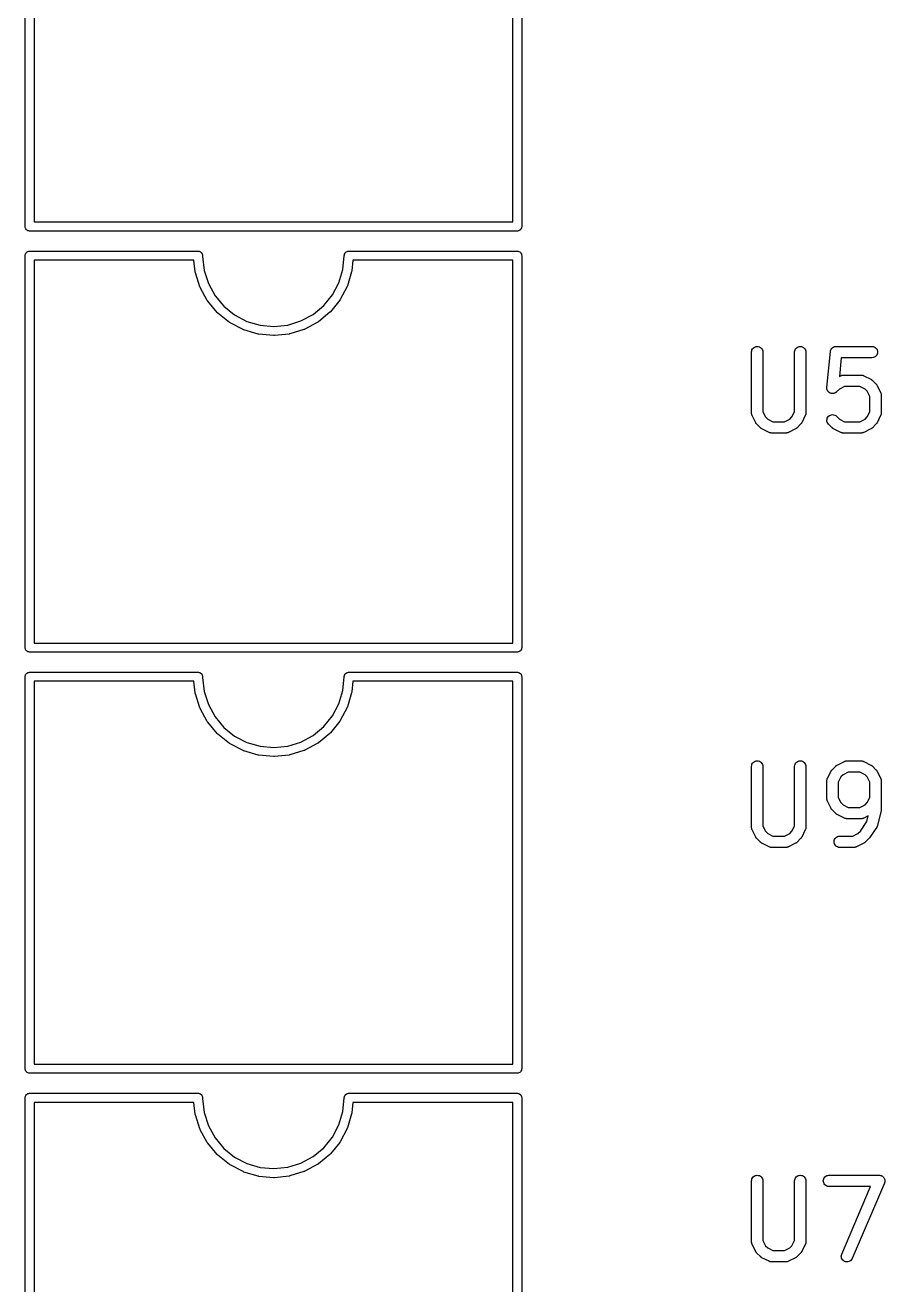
# Model space of a CAD drawing. Extents: x 48 to 140.1, y -130.7 to -65.9.
# Drawn here: x 105.43 to 116.84, y -115.59 to -98.87 of the extents above; entities that cross this region are included whole.
import ezdxf

# ---------------------------------------------------------------- set-up
doc = ezdxf.new("R2010")
doc.units = 0
doc.layers.add('BLACK', color=7, linetype='CONTINUOUS')

msp = doc.modelspace()

# ---------------------------------------------------------------- linework, layer by layer
at = {"layer": 'BLACK', "linetype": 'CONTINUOUS'}
for p, q in [((105.429, -101.539), (105.429, -96.3449)), ((105.549, -96.402), (105.549, -101.482)), ((111.899, -101.482), (111.899, -96.402)), ((112.019, -96.3449), (112.019, -101.539)), ((105.429, -101.542), (105.429, -101.539)), ((105.43, -101.554), (105.429, -101.542)), ((105.433, -101.565), (105.43, -101.554)), ((105.439, -101.575), (105.433, -101.565)), ((105.446, -101.585), (105.439, -101.575)), ((105.456, -101.592), (105.446, -101.585)), ((105.466, -101.598), (105.456, -101.592)), ((105.477, -101.601), (105.466, -101.598)), ((105.486, -101.602), (105.477, -101.601)), ((105.489, -101.602), (105.486, -101.602)), ((105.486, -101.602), (105.486, -101.602)), ((105.492, -101.602), (105.489, -101.602)), ((111.956, -101.602), (105.492, -101.602)), ((105.549, -101.482), (111.899, -101.482)), ((111.959, -101.602), (111.956, -101.602)), ((111.962, -101.602), (111.959, -101.602)), ((111.971, -101.601), (111.962, -101.602)), ((111.962, -101.602), (111.962, -101.602)), ((111.982, -101.598), (111.971, -101.601)), ((111.992, -101.592), (111.982, -101.598)), ((112.002, -101.585), (111.992, -101.592)), ((112.009, -101.575), (112.002, -101.585)), ((112.015, -101.565), (112.009, -101.575)), ((112.018, -101.554), (112.015, -101.565)), ((112.019, -101.545), (112.018, -101.553)), ((112.018, -101.553), (112.018, -101.554)), ((112.019, -101.539), (112.019, -101.542)), ((112.019, -101.542), (112.019, -101.545)), ((112.019, -101.545), (112.019, -101.545)), ((105.429, -101.93), (105.43, -101.918)), ((105.429, -101.933), (105.429, -101.93)), ((105.429, -107.127), (105.429, -101.933)), ((105.43, -101.918), (105.433, -101.907)), ((105.433, -101.907), (105.439, -101.897)), ((105.439, -101.897), (105.446, -101.887)), ((105.446, -101.887), (105.456, -101.88)), ((105.456, -101.88), (105.466, -101.874)), ((105.466, -101.874), (105.477, -101.871)), ((105.477, -101.871), (105.486, -101.87)), ((105.486, -101.87), (105.489, -101.87)), ((105.489, -101.87), (105.492, -101.87)), ((105.492, -101.87), (107.727, -101.87)), ((107.727, -101.87), (107.736, -101.871)), ((107.736, -101.871), (107.747, -101.874)), ((107.747, -101.874), (107.757, -101.88)), ((107.757, -101.88), (107.767, -101.887)), ((107.767, -101.887), (107.774, -101.897)), ((107.774, -101.897), (107.78, -101.907)), ((107.78, -101.907), (107.783, -101.918)), ((107.783, -101.918), (107.784, -101.93)), ((107.784, -101.93), (107.784, -101.933)), ((107.784, -101.933), (107.784, -101.94)), ((107.784, -101.94), (107.805, -102.125)), ((109.646, -102.113), (109.664, -101.93)), ((109.664, -101.93), (109.665, -101.918)), ((109.664, -101.93), (109.664, -101.93)), ((109.665, -101.918), (109.668, -101.907)), ((109.668, -101.907), (109.674, -101.897)), ((109.674, -101.897), (109.681, -101.887)), ((109.681, -101.887), (109.691, -101.88)), ((109.691, -101.88), (109.701, -101.874)), ((109.701, -101.874), (109.712, -101.871)), ((109.712, -101.871), (109.721, -101.87)), ((109.721, -101.87), (111.956, -101.87)), ((111.956, -101.87), (111.959, -101.87)), ((111.959, -101.87), (111.962, -101.87)), ((111.962, -101.87), (111.97, -101.871)), ((111.97, -101.871), (111.971, -101.871)), ((111.971, -101.871), (111.982, -101.874)), ((111.982, -101.874), (111.992, -101.88)), ((111.992, -101.88), (112.002, -101.887)), ((112.002, -101.887), (112.009, -101.897)), ((112.009, -101.897), (112.015, -101.907)), ((112.015, -101.907), (112.018, -101.918)), ((112.018, -101.918), (112.019, -101.926)), ((112.019, -101.926), (112.019, -101.93)), ((112.019, -101.93), (112.019, -101.933)), ((112.019, -101.933), (112.019, -107.127)), ((105.549, -101.99), (105.549, -107.07)), ((107.669, -101.99), (105.549, -101.99)), ((107.686, -102.145), (107.669, -101.99)), ((107.805, -102.125), (107.86, -102.3)), ((109.593, -102.288), (109.646, -102.113)), ((109.762, -102.142), (109.706, -102.328)), ((109.763, -102.136), (109.762, -102.142)), ((109.765, -102.131), (109.763, -102.136)), ((109.778, -101.99), (109.765, -102.13)), ((109.765, -102.13), (109.765, -102.131)), ((111.899, -101.99), (109.778, -101.99)), ((111.899, -107.07), (111.899, -101.99)), ((107.687, -102.15), (107.686, -102.145)), ((107.688, -102.155), (107.687, -102.15)), ((107.689, -102.156), (107.688, -102.155)), ((107.748, -102.342), (107.689, -102.156)), ((107.86, -102.3), (107.949, -102.461)), ((109.507, -102.45), (109.593, -102.288)), ((107.75, -102.347), (107.748, -102.342)), ((107.752, -102.352), (107.75, -102.347)), ((107.752, -102.353), (107.752, -102.352)), ((107.846, -102.524), (107.752, -102.353)), ((107.949, -102.461), (108.067, -102.601)), ((109.391, -102.592), (109.507, -102.45)), ((109.702, -102.339), (109.61, -102.512)), ((109.704, -102.334), (109.702, -102.339)), ((109.706, -102.329), (109.704, -102.334)), ((109.706, -102.328), (109.706, -102.329)), ((107.849, -102.528), (107.846, -102.524)), ((107.852, -102.533), (107.849, -102.528)), ((107.853, -102.534), (107.852, -102.533)), ((107.978, -102.683), (107.853, -102.534)), ((108.067, -102.601), (108.209, -102.716)), ((109.249, -102.709), (109.391, -102.592)), ((109.603, -102.521), (109.48, -102.673)), ((109.606, -102.517), (109.603, -102.521)), ((109.609, -102.512), (109.606, -102.517)), ((109.61, -102.512), (109.609, -102.512)), ((107.982, -102.687), (107.978, -102.683)), ((107.986, -102.691), (107.982, -102.687)), ((107.987, -102.691), (107.986, -102.691)), ((108.139, -102.814), (107.987, -102.691)), ((108.209, -102.716), (108.372, -102.801)), ((108.372, -102.801), (108.548, -102.853)), ((108.913, -102.851), (109.088, -102.796)), ((109.088, -102.796), (109.249, -102.709)), ((109.312, -102.812), (109.14, -102.905)), ((109.316, -102.809), (109.312, -102.812)), ((109.321, -102.806), (109.316, -102.809)), ((109.472, -102.681), (109.321, -102.805)), ((109.321, -102.805), (109.321, -102.806)), ((109.476, -102.677), (109.472, -102.681)), ((109.48, -102.673), (109.476, -102.677)), ((109.48, -102.673), (109.48, -102.673)), ((108.143, -102.816), (108.139, -102.814)), ((108.148, -102.82), (108.143, -102.816)), ((108.149, -102.82), (108.148, -102.82)), ((108.322, -102.91), (108.149, -102.82)), ((108.327, -102.912), (108.322, -102.91)), ((108.332, -102.915), (108.327, -102.912)), ((108.52, -102.97), (108.332, -102.915)), ((108.332, -102.915), (108.332, -102.915)), ((108.525, -102.971), (108.52, -102.97)), ((108.53, -102.972), (108.525, -102.971)), ((108.531, -102.972), (108.53, -102.972)), ((108.726, -102.99), (108.531, -102.972)), ((108.548, -102.853), (108.731, -102.87)), ((108.731, -102.87), (108.913, -102.851)), ((108.931, -102.969), (108.737, -102.99)), ((108.937, -102.968), (108.931, -102.969)), ((108.942, -102.967), (108.937, -102.968)), ((108.943, -102.967), (108.942, -102.967)), ((109.129, -102.909), (108.943, -102.967)), ((109.134, -102.907), (109.129, -102.909)), ((109.139, -102.905), (109.134, -102.907)), ((109.14, -102.905), (109.139, -102.905)), ((108.731, -102.99), (108.726, -102.99)), ((108.736, -102.99), (108.731, -102.99)), ((108.737, -102.99), (108.736, -102.99)), ((115.092, -103.155), (115.103, -103.146)), ((115.103, -103.146), (115.116, -103.139)), ((115.116, -103.139), (115.13, -103.135)), ((115.13, -103.135), (115.145, -103.133)), ((115.145, -103.133), (115.159, -103.135)), ((115.159, -103.135), (115.173, -103.139)), ((115.173, -103.139), (115.186, -103.146)), ((115.186, -103.146), (115.197, -103.156)), ((115.663, -103.155), (115.674, -103.146)), ((115.674, -103.146), (115.687, -103.139)), ((115.687, -103.139), (115.701, -103.135)), ((115.701, -103.135), (115.716, -103.133)), ((115.716, -103.133), (115.731, -103.135)), ((115.731, -103.135), (115.745, -103.139)), ((115.745, -103.139), (115.757, -103.146)), ((115.757, -103.146), (115.769, -103.156)), ((116.148, -103.148), (116.15, -103.146)), ((116.15, -103.146), (116.154, -103.144)), ((116.154, -103.144), (116.157, -103.142)), ((116.157, -103.142), (116.16, -103.141)), ((116.16, -103.141), (116.163, -103.139)), ((116.163, -103.139), (116.167, -103.138)), ((116.167, -103.138), (116.171, -103.136)), ((116.171, -103.136), (116.174, -103.136)), ((116.174, -103.136), (116.177, -103.135)), ((116.177, -103.135), (116.181, -103.134)), ((116.181, -103.134), (116.185, -103.134)), ((116.185, -103.134), (116.188, -103.134)), ((116.188, -103.134), (116.192, -103.133)), ((116.192, -103.133), (116.668, -103.133)), ((116.668, -103.133), (116.669, -103.133)), ((116.669, -103.133), (116.683, -103.135)), ((116.683, -103.135), (116.697, -103.139)), ((116.697, -103.139), (116.71, -103.146)), ((116.71, -103.146), (116.721, -103.156)), ((115.069, -103.207), (115.071, -103.193)), ((115.069, -103.208), (115.069, -103.207)), ((115.069, -104.018), (115.069, -103.208)), ((115.071, -103.193), (115.075, -103.179)), ((115.075, -103.179), (115.082, -103.166)), ((115.082, -103.166), (115.092, -103.155)), ((115.197, -103.156), (115.207, -103.167)), ((115.207, -103.167), (115.213, -103.18)), ((115.213, -103.18), (115.218, -103.194)), ((115.218, -103.194), (115.219, -103.208)), ((115.219, -103.208), (115.219, -104)), ((115.641, -103.207), (115.642, -103.193)), ((115.641, -103.208), (115.641, -103.207)), ((115.641, -104), (115.641, -103.208)), ((115.642, -103.193), (115.647, -103.179)), ((115.647, -103.179), (115.654, -103.166)), ((115.654, -103.166), (115.663, -103.155)), ((115.769, -103.156), (115.778, -103.167)), ((115.778, -103.167), (115.785, -103.18)), ((115.785, -103.18), (115.789, -103.194)), ((115.789, -103.194), (115.791, -103.208)), ((115.791, -103.208), (115.791, -104.018)), ((116.069, -103.677), (116.117, -103.201)), ((116.117, -103.2), (116.118, -103.197)), ((116.117, -103.201), (116.117, -103.2)), ((116.118, -103.193), (116.119, -103.189)), ((116.118, -103.197), (116.118, -103.193)), ((116.119, -103.189), (116.12, -103.186)), ((116.12, -103.186), (116.122, -103.183)), ((116.122, -103.183), (116.123, -103.179)), ((116.123, -103.179), (116.124, -103.176)), ((116.124, -103.176), (116.126, -103.172)), ((116.126, -103.172), (116.128, -103.169)), ((116.128, -103.169), (116.13, -103.166)), ((116.13, -103.166), (116.132, -103.163)), ((116.132, -103.163), (116.134, -103.16)), ((116.134, -103.16), (116.137, -103.158)), ((116.137, -103.158), (116.139, -103.155)), ((116.139, -103.155), (116.142, -103.153)), ((116.142, -103.153), (116.145, -103.15)), ((116.145, -103.15), (116.148, -103.148)), ((116.26, -103.283), (116.235, -103.532)), ((116.668, -103.283), (116.26, -103.283)), ((116.682, -103.282), (116.668, -103.283)), ((116.696, -103.278), (116.682, -103.282)), ((116.709, -103.271), (116.696, -103.278)), ((116.721, -103.262), (116.709, -103.271)), ((116.721, -103.156), (116.731, -103.167)), ((116.73, -103.25), (116.721, -103.262)), ((116.737, -103.237), (116.73, -103.25)), ((116.731, -103.167), (116.737, -103.18)), ((116.737, -103.18), (116.742, -103.194)), ((116.741, -103.223), (116.737, -103.237)), ((116.743, -103.209), (116.741, -103.223)), ((116.742, -103.194), (116.743, -103.209)), ((116.235, -103.532), (116.253, -103.522)), ((116.253, -103.522), (116.254, -103.522)), ((116.254, -103.522), (116.256, -103.521)), ((116.256, -103.521), (116.258, -103.52)), ((116.258, -103.52), (116.263, -103.519)), ((116.263, -103.519), (116.268, -103.517)), ((116.268, -103.517), (116.27, -103.516)), ((116.27, -103.516), (116.272, -103.516)), ((116.272, -103.516), (116.277, -103.515)), ((116.277, -103.515), (116.283, -103.514)), ((116.283, -103.514), (116.285, -103.515)), ((116.285, -103.515), (116.287, -103.514)), ((116.287, -103.514), (116.525, -103.514)), ((116.525, -103.514), (116.526, -103.514)), ((116.526, -103.514), (116.528, -103.515)), ((116.528, -103.515), (116.53, -103.515)), ((116.53, -103.515), (116.536, -103.515)), ((116.536, -103.515), (116.541, -103.516)), ((116.541, -103.516), (116.543, -103.517)), ((116.543, -103.517), (116.545, -103.517)), ((116.545, -103.517), (116.55, -103.519)), ((116.55, -103.519), (116.555, -103.52)), ((116.555, -103.52), (116.557, -103.521)), ((116.557, -103.521), (116.559, -103.522)), ((116.559, -103.522), (116.654, -103.57)), ((116.654, -103.57), (116.655, -103.57)), ((116.655, -103.57), (116.658, -103.573)), ((116.658, -103.573), (116.662, -103.575)), ((116.662, -103.575), (116.664, -103.577)), ((116.664, -103.577), (116.667, -103.578)), ((116.667, -103.578), (116.67, -103.581)), ((116.67, -103.581), (116.673, -103.584)), ((116.673, -103.584), (116.721, -103.632)), ((116.721, -103.632), (116.722, -103.632)), ((116.722, -103.632), (116.724, -103.636)), ((116.724, -103.636), (116.727, -103.639)), ((116.727, -103.639), (116.729, -103.641)), ((116.729, -103.641), (116.731, -103.644)), ((116.731, -103.644), (116.733, -103.647)), ((116.733, -103.647), (116.735, -103.651)), ((116.069, -103.681), (116.069, -103.677)), ((116.069, -103.684), (116.069, -103.681)), ((116.069, -103.688), (116.069, -103.684)), ((116.069, -103.692), (116.069, -103.688)), ((116.07, -103.695), (116.069, -103.692)), ((116.07, -103.699), (116.07, -103.695)), ((116.072, -103.702), (116.07, -103.699)), ((116.072, -103.706), (116.072, -103.702)), ((116.074, -103.709), (116.072, -103.706)), ((116.075, -103.713), (116.074, -103.709)), ((116.076, -103.716), (116.075, -103.713)), ((116.078, -103.72), (116.076, -103.716)), ((116.08, -103.723), (116.078, -103.72)), ((116.081, -103.726), (116.08, -103.723)), ((116.084, -103.729), (116.081, -103.726)), ((116.086, -103.732), (116.084, -103.729)), ((116.088, -103.734), (116.086, -103.732)), ((116.091, -103.737), (116.088, -103.734)), ((116.094, -103.74), (116.091, -103.737)), ((116.096, -103.742), (116.094, -103.74)), ((116.099, -103.744), (116.096, -103.742)), ((116.102, -103.747), (116.099, -103.744)), ((116.105, -103.748), (116.102, -103.747)), ((116.108, -103.75), (116.105, -103.748)), ((116.112, -103.752), (116.108, -103.75)), ((116.115, -103.754), (116.112, -103.752)), ((116.118, -103.755), (116.115, -103.754)), ((116.122, -103.756), (116.118, -103.755)), ((116.125, -103.757), (116.122, -103.756)), ((116.129, -103.758), (116.125, -103.757)), ((116.132, -103.758), (116.129, -103.758)), ((116.136, -103.759), (116.132, -103.758)), ((116.14, -103.759), (116.136, -103.759)), ((116.143, -103.76), (116.14, -103.759)), ((116.147, -103.759), (116.143, -103.76)), ((116.151, -103.759), (116.147, -103.759)), ((116.154, -103.759), (116.151, -103.759)), ((116.158, -103.758), (116.154, -103.759)), ((116.161, -103.757), (116.158, -103.758)), ((116.165, -103.757), (116.161, -103.757)), ((116.168, -103.755), (116.165, -103.757)), ((116.172, -103.754), (116.168, -103.755)), ((116.175, -103.752), (116.172, -103.754)), ((116.179, -103.751), (116.175, -103.752)), ((116.182, -103.749), (116.179, -103.751)), ((116.185, -103.747), (116.182, -103.749)), ((116.188, -103.745), (116.185, -103.747)), ((116.191, -103.743), (116.188, -103.745)), ((116.194, -103.741), (116.191, -103.743)), ((116.196, -103.738), (116.194, -103.741)), ((116.197, -103.738), (116.196, -103.738)), ((116.236, -103.699), (116.197, -103.738)), ((116.305, -103.664), (116.236, -103.699)), ((116.507, -103.664), (116.305, -103.664)), ((116.576, -103.699), (116.507, -103.664)), ((116.606, -103.729), (116.576, -103.699)), ((116.641, -103.798), (116.606, -103.729)), ((116.641, -104), (116.641, -103.798)), ((116.735, -103.651), (116.783, -103.746)), ((116.783, -103.746), (116.783, -103.747)), ((116.783, -103.747), (116.784, -103.749)), ((116.784, -103.749), (116.785, -103.751)), ((116.785, -103.751), (116.786, -103.756)), ((116.786, -103.756), (116.788, -103.761)), ((116.788, -103.761), (116.788, -103.763)), ((116.788, -103.763), (116.789, -103.765)), ((116.789, -103.765), (116.79, -103.77)), ((116.79, -103.77), (116.79, -103.775)), ((116.79, -103.775), (116.79, -103.778)), ((116.79, -103.778), (116.791, -103.78)), ((116.791, -103.78), (116.791, -104.018)), ((115.069, -104.02), (115.069, -104.018)), ((115.069, -104.022), (115.069, -104.02)), ((115.07, -104.027), (115.069, -104.022)), ((115.071, -104.032), (115.07, -104.027)), ((115.071, -104.035), (115.071, -104.032)), ((115.072, -104.037), (115.071, -104.035)), ((115.073, -104.042), (115.072, -104.037)), ((115.075, -104.046), (115.073, -104.042)), ((115.076, -104.048), (115.075, -104.046)), ((115.077, -104.051), (115.076, -104.048)), ((115.125, -104.147), (115.077, -104.051)), ((115.077, -104.051), (115.077, -104.051)), ((115.127, -104.15), (115.125, -104.147)), ((115.219, -104), (115.253, -104.069)), ((115.253, -104.069), (115.284, -104.099)), ((115.284, -104.099), (115.352, -104.133)), ((115.352, -104.133), (115.507, -104.133)), ((115.507, -104.133), (115.576, -104.099)), ((115.576, -104.099), (115.606, -104.069)), ((115.606, -104.069), (115.641, -104)), ((115.735, -104.148), (115.732, -104.151)), ((115.783, -104.051), (115.735, -104.147)), ((115.735, -104.147), (115.735, -104.148)), ((115.784, -104.047), (115.783, -104.049)), ((115.783, -104.049), (115.783, -104.051)), ((115.786, -104.043), (115.784, -104.047)), ((115.788, -104.038), (115.786, -104.043)), ((115.789, -104.033), (115.788, -104.036)), ((115.788, -104.036), (115.788, -104.038)), ((115.79, -104.023), (115.789, -104.028)), ((115.789, -104.028), (115.789, -104.033)), ((115.791, -104.019), (115.79, -104.021)), ((115.79, -104.021), (115.79, -104.023)), ((115.791, -104.018), (115.791, -104.019)), ((116.069, -104.112), (116.071, -104.098)), ((116.07, -104.127), (116.069, -104.112)), ((116.074, -104.141), (116.07, -104.127)), ((116.071, -104.098), (116.075, -104.084)), ((116.081, -104.154), (116.074, -104.141)), ((116.075, -104.084), (116.082, -104.071)), ((116.082, -104.071), (116.091, -104.06)), ((116.091, -104.06), (116.103, -104.051)), ((116.103, -104.051), (116.116, -104.044)), ((116.116, -104.044), (116.13, -104.04)), ((116.13, -104.04), (116.144, -104.038)), ((116.144, -104.038), (116.159, -104.04)), ((116.159, -104.04), (116.173, -104.044)), ((116.173, -104.044), (116.186, -104.051)), ((116.186, -104.051), (116.197, -104.06)), ((116.197, -104.06), (116.236, -104.099)), ((116.236, -104.099), (116.305, -104.133)), ((116.305, -104.133), (116.507, -104.133)), ((116.507, -104.133), (116.576, -104.099)), ((116.576, -104.099), (116.606, -104.069)), ((116.606, -104.069), (116.641, -104)), ((116.735, -104.148), (116.732, -104.151)), ((116.783, -104.051), (116.735, -104.147)), ((116.735, -104.147), (116.735, -104.148)), ((116.784, -104.047), (116.783, -104.049)), ((116.783, -104.049), (116.783, -104.051)), ((116.786, -104.043), (116.784, -104.047)), ((116.788, -104.038), (116.786, -104.043)), ((116.789, -104.033), (116.788, -104.036)), ((116.788, -104.036), (116.788, -104.038)), ((116.79, -104.023), (116.789, -104.028)), ((116.789, -104.028), (116.789, -104.033)), ((116.791, -104.019), (116.79, -104.021)), ((116.79, -104.021), (116.79, -104.023)), ((116.791, -104.018), (116.791, -104.019)), ((115.129, -104.154), (115.127, -104.15)), ((115.131, -104.156), (115.129, -104.154)), ((115.132, -104.159), (115.131, -104.156)), ((115.135, -104.162), (115.132, -104.159)), ((115.138, -104.165), (115.135, -104.162)), ((115.139, -104.166), (115.138, -104.165)), ((115.186, -104.214), (115.139, -104.166)), ((115.19, -104.216), (115.186, -104.214)), ((115.193, -104.219), (115.19, -104.216)), ((115.195, -104.221), (115.193, -104.219)), ((115.198, -104.223), (115.195, -104.221)), ((115.201, -104.225), (115.198, -104.223)), ((115.205, -104.227), (115.201, -104.225)), ((115.206, -104.228), (115.205, -104.227)), ((115.301, -104.275), (115.206, -104.228)), ((115.303, -104.276), (115.301, -104.275)), ((115.305, -104.277), (115.303, -104.276)), ((115.31, -104.279), (115.305, -104.277)), ((115.315, -104.281), (115.31, -104.279)), ((115.317, -104.281), (115.315, -104.281)), ((115.319, -104.282), (115.317, -104.281)), ((115.324, -104.282), (115.319, -104.282)), ((115.329, -104.283), (115.324, -104.282)), ((115.331, -104.283), (115.329, -104.283)), ((115.334, -104.283), (115.331, -104.283)), ((115.335, -104.283), (115.334, -104.283)), ((115.525, -104.283), (115.335, -104.283)), ((115.527, -104.283), (115.525, -104.283)), ((115.529, -104.283), (115.527, -104.283)), ((115.535, -104.282), (115.529, -104.283)), ((115.54, -104.282), (115.535, -104.282)), ((115.542, -104.281), (115.54, -104.282)), ((115.544, -104.281), (115.542, -104.281)), ((115.549, -104.279), (115.544, -104.281)), ((115.554, -104.278), (115.549, -104.279)), ((115.556, -104.277), (115.554, -104.278)), ((115.558, -104.276), (115.556, -104.277)), ((115.559, -104.275), (115.558, -104.276)), ((115.654, -104.228), (115.559, -104.275)), ((115.657, -104.226), (115.654, -104.228)), ((115.661, -104.224), (115.657, -104.226)), ((115.664, -104.222), (115.661, -104.224)), ((115.666, -104.22), (115.664, -104.222)), ((115.669, -104.217), (115.666, -104.22)), ((115.673, -104.215), (115.669, -104.217)), ((115.721, -104.166), (115.673, -104.214)), ((115.673, -104.214), (115.673, -104.215)), ((115.724, -104.163), (115.721, -104.166)), ((115.727, -104.16), (115.724, -104.163)), ((115.728, -104.157), (115.727, -104.16)), ((115.73, -104.155), (115.728, -104.157)), ((115.732, -104.151), (115.73, -104.155)), ((116.09, -104.165), (116.081, -104.154)), ((116.091, -104.166), (116.09, -104.165)), ((116.139, -104.214), (116.091, -104.166)), ((116.142, -104.216), (116.139, -104.214)), ((116.145, -104.219), (116.142, -104.216)), ((116.148, -104.221), (116.145, -104.219)), ((116.15, -104.223), (116.148, -104.221)), ((116.154, -104.225), (116.15, -104.223)), ((116.157, -104.227), (116.154, -104.225)), ((116.158, -104.228), (116.157, -104.227)), ((116.253, -104.275), (116.158, -104.228)), ((116.255, -104.276), (116.253, -104.275)), ((116.257, -104.277), (116.255, -104.276)), ((116.262, -104.279), (116.257, -104.277)), ((116.267, -104.281), (116.262, -104.279)), ((116.269, -104.281), (116.267, -104.281)), ((116.271, -104.282), (116.269, -104.281)), ((116.276, -104.282), (116.271, -104.282)), ((116.282, -104.283), (116.276, -104.282)), ((116.284, -104.283), (116.282, -104.283)), ((116.286, -104.283), (116.284, -104.283)), ((116.287, -104.283), (116.286, -104.283)), ((116.525, -104.283), (116.287, -104.283)), ((116.527, -104.283), (116.525, -104.283)), ((116.529, -104.283), (116.527, -104.283)), ((116.535, -104.282), (116.529, -104.283)), ((116.54, -104.282), (116.535, -104.282)), ((116.542, -104.281), (116.54, -104.282)), ((116.544, -104.281), (116.542, -104.281)), ((116.549, -104.279), (116.544, -104.281)), ((116.554, -104.278), (116.549, -104.279)), ((116.556, -104.277), (116.554, -104.278)), ((116.558, -104.276), (116.556, -104.277)), ((116.559, -104.275), (116.558, -104.276)), ((116.654, -104.228), (116.559, -104.275)), ((116.657, -104.226), (116.654, -104.228)), ((116.661, -104.224), (116.657, -104.226)), ((116.664, -104.222), (116.661, -104.224)), ((116.666, -104.22), (116.664, -104.222)), ((116.669, -104.217), (116.666, -104.22)), ((116.673, -104.215), (116.669, -104.217)), ((116.721, -104.166), (116.673, -104.214)), ((116.673, -104.214), (116.673, -104.215)), ((116.724, -104.163), (116.721, -104.166)), ((116.727, -104.16), (116.724, -104.163)), ((116.728, -104.157), (116.727, -104.16)), ((116.73, -104.155), (116.728, -104.157)), ((116.732, -104.151), (116.73, -104.155)), ((105.429, -107.13), (105.429, -107.127)), ((105.43, -107.142), (105.429, -107.13)), ((105.433, -107.153), (105.43, -107.142)), ((105.439, -107.163), (105.433, -107.153)), ((105.549, -107.07), (111.899, -107.07)), ((112.015, -107.153), (112.009, -107.163)), ((112.018, -107.142), (112.015, -107.153)), ((112.019, -107.13), (112.018, -107.142)), ((112.019, -107.127), (112.019, -107.13)), ((105.446, -107.173), (105.439, -107.163)), ((105.456, -107.18), (105.446, -107.173)), ((105.466, -107.186), (105.456, -107.18)), ((105.477, -107.189), (105.466, -107.186)), ((105.486, -107.19), (105.477, -107.189)), ((105.489, -107.19), (105.486, -107.19)), ((105.486, -107.19), (105.486, -107.19)), ((105.492, -107.19), (105.489, -107.19)), ((111.956, -107.19), (105.492, -107.19)), ((111.959, -107.19), (111.956, -107.19)), ((111.962, -107.19), (111.959, -107.19)), ((111.971, -107.189), (111.962, -107.19)), ((111.962, -107.19), (111.962, -107.19)), ((111.982, -107.186), (111.971, -107.189)), ((111.992, -107.18), (111.982, -107.186)), ((112.002, -107.173), (111.992, -107.18)), ((112.009, -107.163), (112.002, -107.173)), ((105.433, -107.495), (105.439, -107.485)), ((105.439, -107.485), (105.446, -107.475)), ((105.446, -107.475), (105.456, -107.468)), ((105.456, -107.468), (105.466, -107.462)), ((105.466, -107.462), (105.477, -107.459)), ((105.477, -107.459), (105.486, -107.458)), ((105.486, -107.458), (105.489, -107.458)), ((105.489, -107.458), (105.492, -107.458)), ((105.492, -107.458), (107.727, -107.458)), ((107.727, -107.458), (107.736, -107.459)), ((107.736, -107.459), (107.747, -107.462)), ((107.747, -107.462), (107.757, -107.468)), ((107.757, -107.468), (107.767, -107.475)), ((107.767, -107.475), (107.774, -107.485)), ((107.774, -107.485), (107.78, -107.495)), ((109.668, -107.495), (109.674, -107.485)), ((109.674, -107.485), (109.681, -107.475)), ((109.681, -107.475), (109.691, -107.468)), ((109.691, -107.468), (109.701, -107.462)), ((109.701, -107.462), (109.712, -107.459)), ((109.712, -107.459), (109.721, -107.458)), ((109.721, -107.458), (111.956, -107.458)), ((111.956, -107.458), (111.959, -107.458)), ((111.959, -107.458), (111.962, -107.458)), ((111.962, -107.458), (111.971, -107.459)), ((111.971, -107.459), (111.982, -107.462)), ((111.982, -107.462), (111.992, -107.468)), ((111.992, -107.468), (112.002, -107.475)), ((112.002, -107.475), (112.009, -107.485)), ((112.009, -107.485), (112.015, -107.495)), ((105.429, -107.518), (105.43, -107.506)), ((105.429, -107.521), (105.429, -107.518)), ((105.429, -112.715), (105.429, -107.521)), ((105.43, -107.506), (105.433, -107.495)), ((107.669, -107.578), (105.549, -107.578)), ((105.549, -107.578), (105.549, -112.658)), ((107.686, -107.733), (107.669, -107.578)), ((107.78, -107.495), (107.783, -107.506)), ((107.783, -107.506), (107.784, -107.518)), ((107.784, -107.518), (107.784, -107.521)), ((107.784, -107.521), (107.784, -107.528)), ((107.784, -107.528), (107.805, -107.713)), ((109.646, -107.701), (109.664, -107.518)), ((109.664, -107.512), (109.665, -107.506)), ((109.664, -107.518), (109.664, -107.512)), ((109.664, -107.512), (109.664, -107.512)), ((109.664, -107.512), (109.664, -107.512)), ((109.664, -107.518), (109.664, -107.518)), ((109.665, -107.506), (109.668, -107.495)), ((109.778, -107.578), (109.765, -107.718)), ((111.899, -107.578), (109.778, -107.578)), ((111.899, -112.658), (111.899, -107.578)), ((112.015, -107.495), (112.018, -107.506)), ((112.018, -107.506), (112.019, -107.514)), ((112.019, -107.514), (112.019, -107.518)), ((112.019, -107.518), (112.019, -107.521)), ((112.019, -107.521), (112.019, -112.715)), ((107.687, -107.738), (107.686, -107.733)), ((107.688, -107.743), (107.687, -107.738)), ((107.689, -107.744), (107.688, -107.743)), ((107.748, -107.93), (107.689, -107.744)), ((107.805, -107.713), (107.86, -107.888)), ((109.593, -107.876), (109.646, -107.701)), ((109.762, -107.73), (109.706, -107.916)), ((109.763, -107.724), (109.762, -107.73)), ((109.765, -107.719), (109.763, -107.724)), ((109.765, -107.718), (109.765, -107.719)), ((107.75, -107.935), (107.748, -107.93)), ((107.752, -107.94), (107.75, -107.935)), ((107.752, -107.941), (107.752, -107.94)), ((107.846, -108.112), (107.752, -107.941)), ((107.86, -107.888), (107.949, -108.049)), ((109.507, -108.038), (109.593, -107.876)), ((109.702, -107.927), (109.61, -108.1)), ((109.704, -107.922), (109.702, -107.927)), ((109.706, -107.917), (109.704, -107.922)), ((109.706, -107.916), (109.706, -107.917)), ((107.849, -108.116), (107.846, -108.112)), ((107.852, -108.121), (107.849, -108.116)), ((107.853, -108.122), (107.852, -108.121)), ((107.978, -108.271), (107.853, -108.122)), ((107.949, -108.049), (108.067, -108.189)), ((109.391, -108.18), (109.507, -108.038)), ((109.603, -108.109), (109.48, -108.261)), ((109.606, -108.105), (109.603, -108.109)), ((109.609, -108.1), (109.606, -108.105)), ((109.61, -108.1), (109.609, -108.1)), ((107.982, -108.275), (107.978, -108.271)), ((107.986, -108.279), (107.982, -108.275)), ((107.987, -108.279), (107.986, -108.279)), ((108.139, -108.402), (107.987, -108.279)), ((108.067, -108.189), (108.209, -108.304)), ((108.209, -108.304), (108.372, -108.389)), ((109.088, -108.384), (109.249, -108.297)), ((109.249, -108.297), (109.391, -108.18)), ((109.472, -108.269), (109.321, -108.393)), ((109.476, -108.265), (109.472, -108.269)), ((109.48, -108.261), (109.476, -108.265)), ((109.48, -108.261), (109.48, -108.261)), ((108.143, -108.404), (108.139, -108.402)), ((108.148, -108.408), (108.143, -108.404)), ((108.149, -108.408), (108.148, -108.408)), ((108.322, -108.498), (108.149, -108.408)), ((108.372, -108.389), (108.548, -108.441)), ((108.548, -108.441), (108.731, -108.458)), ((108.731, -108.458), (108.913, -108.439)), ((108.913, -108.439), (109.088, -108.384)), ((109.134, -108.495), (109.129, -108.497)), ((109.139, -108.493), (109.134, -108.495)), ((109.14, -108.493), (109.139, -108.493)), ((109.312, -108.4), (109.14, -108.493)), ((109.316, -108.397), (109.312, -108.4)), ((109.321, -108.394), (109.316, -108.397)), ((109.321, -108.393), (109.321, -108.394)), ((108.327, -108.5), (108.322, -108.498)), ((108.332, -108.503), (108.327, -108.5)), ((108.52, -108.558), (108.332, -108.503)), ((108.332, -108.503), (108.332, -108.503)), ((108.525, -108.559), (108.52, -108.558)), ((108.53, -108.56), (108.525, -108.559)), ((108.531, -108.56), (108.53, -108.56)), ((108.726, -108.578), (108.531, -108.56)), ((108.731, -108.578), (108.726, -108.578)), ((108.736, -108.578), (108.731, -108.578)), ((108.737, -108.578), (108.736, -108.578)), ((108.931, -108.557), (108.737, -108.578)), ((108.937, -108.556), (108.931, -108.557)), ((108.942, -108.555), (108.937, -108.556)), ((108.943, -108.555), (108.942, -108.555)), ((109.129, -108.497), (108.943, -108.555)), ((115.082, -108.666), (115.092, -108.655)), ((115.092, -108.655), (115.103, -108.646)), ((115.103, -108.646), (115.116, -108.639)), ((115.116, -108.639), (115.13, -108.635)), ((115.13, -108.635), (115.145, -108.633)), ((115.145, -108.633), (115.159, -108.635)), ((115.159, -108.635), (115.173, -108.639)), ((115.173, -108.639), (115.186, -108.646)), ((115.186, -108.646), (115.197, -108.656)), ((115.197, -108.656), (115.207, -108.667)), ((115.654, -108.666), (115.663, -108.655)), ((115.663, -108.655), (115.674, -108.646)), ((115.674, -108.646), (115.687, -108.639)), ((115.687, -108.639), (115.701, -108.635)), ((115.701, -108.635), (115.716, -108.633)), ((115.716, -108.633), (115.731, -108.635)), ((115.731, -108.635), (115.745, -108.639)), ((115.745, -108.639), (115.757, -108.646)), ((115.757, -108.646), (115.769, -108.656)), ((115.769, -108.656), (115.778, -108.667)), ((116.206, -108.689), (116.301, -108.641)), ((116.301, -108.641), (116.302, -108.641)), ((116.302, -108.641), (116.304, -108.64)), ((116.304, -108.64), (116.306, -108.639)), ((116.306, -108.639), (116.311, -108.638)), ((116.311, -108.638), (116.316, -108.636)), ((116.316, -108.636), (116.318, -108.635)), ((116.318, -108.635), (116.32, -108.635)), ((116.32, -108.635), (116.325, -108.634)), ((116.325, -108.634), (116.33, -108.634)), ((116.33, -108.634), (116.332, -108.634)), ((116.332, -108.634), (116.335, -108.633)), ((116.335, -108.633), (116.525, -108.633)), ((116.525, -108.633), (116.526, -108.633)), ((116.526, -108.633), (116.528, -108.634)), ((116.528, -108.634), (116.53, -108.634)), ((116.53, -108.634), (116.536, -108.634)), ((116.536, -108.634), (116.541, -108.635)), ((116.541, -108.635), (116.543, -108.636)), ((116.543, -108.636), (116.545, -108.636)), ((116.545, -108.636), (116.55, -108.638)), ((116.55, -108.638), (116.555, -108.639)), ((116.555, -108.639), (116.557, -108.641)), ((116.557, -108.641), (116.559, -108.641)), ((116.559, -108.641), (116.654, -108.689)), ((115.069, -108.707), (115.071, -108.693)), ((115.069, -108.708), (115.069, -108.707)), ((115.069, -109.518), (115.069, -108.708)), ((115.071, -108.693), (115.075, -108.679)), ((115.075, -108.679), (115.082, -108.666)), ((115.207, -108.667), (115.213, -108.68)), ((115.213, -108.68), (115.218, -108.694)), ((115.218, -108.694), (115.219, -108.708)), ((115.219, -108.708), (115.219, -109.5)), ((115.641, -108.707), (115.642, -108.693)), ((115.641, -108.708), (115.641, -108.707)), ((115.641, -109.5), (115.641, -108.708)), ((115.642, -108.693), (115.647, -108.679)), ((115.647, -108.679), (115.654, -108.666)), ((115.778, -108.667), (115.785, -108.68)), ((115.785, -108.68), (115.789, -108.694)), ((115.789, -108.694), (115.791, -108.708)), ((115.791, -108.708), (115.791, -109.518)), ((116.077, -108.865), (116.125, -108.77)), ((116.125, -108.769), (116.127, -108.766)), ((116.125, -108.77), (116.125, -108.769)), ((116.127, -108.766), (116.129, -108.762)), ((116.129, -108.762), (116.131, -108.759)), ((116.131, -108.759), (116.133, -108.757)), ((116.133, -108.757), (116.136, -108.754)), ((116.136, -108.754), (116.139, -108.751)), ((116.139, -108.751), (116.186, -108.703)), ((116.186, -108.703), (116.187, -108.702)), ((116.187, -108.702), (116.19, -108.7)), ((116.19, -108.7), (116.193, -108.697)), ((116.193, -108.697), (116.196, -108.695)), ((116.196, -108.695), (116.198, -108.693)), ((116.198, -108.693), (116.202, -108.691)), ((116.202, -108.691), (116.206, -108.689)), ((116.284, -108.818), (116.253, -108.848)), ((116.352, -108.783), (116.284, -108.818)), ((116.507, -108.783), (116.352, -108.783)), ((116.576, -108.818), (116.507, -108.783)), ((116.606, -108.848), (116.576, -108.818)), ((116.654, -108.689), (116.655, -108.689)), ((116.655, -108.689), (116.658, -108.692)), ((116.658, -108.692), (116.662, -108.694)), ((116.662, -108.694), (116.664, -108.696)), ((116.664, -108.696), (116.667, -108.697)), ((116.667, -108.697), (116.67, -108.7)), ((116.67, -108.7), (116.673, -108.703)), ((116.673, -108.703), (116.721, -108.751)), ((116.721, -108.751), (116.722, -108.751)), ((116.722, -108.751), (116.724, -108.755)), ((116.724, -108.755), (116.727, -108.758)), ((116.727, -108.758), (116.729, -108.76)), ((116.729, -108.76), (116.731, -108.763)), ((116.731, -108.763), (116.733, -108.767)), ((116.733, -108.767), (116.735, -108.77)), ((116.735, -108.77), (116.783, -108.865)), ((116.069, -108.893), (116.07, -108.888)), ((116.069, -108.896), (116.069, -108.893)), ((116.069, -108.898), (116.069, -108.896)), ((116.069, -108.899), (116.069, -108.898)), ((116.069, -109.137), (116.069, -108.899)), ((116.07, -108.888), (116.071, -108.883)), ((116.071, -108.881), (116.072, -108.879)), ((116.071, -108.883), (116.071, -108.881)), ((116.072, -108.879), (116.074, -108.874)), ((116.074, -108.874), (116.075, -108.869)), ((116.075, -108.869), (116.076, -108.867)), ((116.076, -108.867), (116.077, -108.865)), ((116.253, -108.848), (116.219, -108.917)), ((116.219, -108.917), (116.219, -109.119)), ((116.641, -108.917), (116.606, -108.848)), ((116.641, -109.119), (116.641, -108.917)), ((116.783, -108.865), (116.783, -108.866)), ((116.783, -108.866), (116.784, -108.868)), ((116.784, -108.868), (116.785, -108.87)), ((116.785, -108.87), (116.786, -108.875)), ((116.786, -108.875), (116.788, -108.88)), ((116.788, -108.88), (116.788, -108.882)), ((116.788, -108.882), (116.789, -108.884)), ((116.789, -108.884), (116.79, -108.889)), ((116.79, -108.889), (116.79, -108.894)), ((116.79, -108.894), (116.79, -108.897)), ((116.79, -108.897), (116.791, -108.899)), ((116.791, -108.899), (116.791, -109.28)), ((116.069, -109.139), (116.069, -109.137)), ((116.069, -109.141), (116.069, -109.139)), ((116.07, -109.146), (116.069, -109.141)), ((116.071, -109.152), (116.07, -109.146)), ((116.071, -109.154), (116.071, -109.152)), ((116.072, -109.156), (116.071, -109.154)), ((116.073, -109.161), (116.072, -109.156)), ((116.075, -109.166), (116.073, -109.161)), ((116.219, -109.119), (116.253, -109.188)), ((116.606, -109.188), (116.641, -109.119)), ((116.076, -109.167), (116.075, -109.166)), ((116.077, -109.17), (116.076, -109.167)), ((116.125, -109.266), (116.077, -109.17)), ((116.077, -109.17), (116.077, -109.17)), ((116.127, -109.269), (116.125, -109.266)), ((116.129, -109.273), (116.127, -109.269)), ((116.131, -109.275), (116.129, -109.273)), ((116.132, -109.278), (116.131, -109.275)), ((116.135, -109.281), (116.132, -109.278)), ((116.138, -109.284), (116.135, -109.281)), ((116.139, -109.285), (116.138, -109.284)), ((116.186, -109.333), (116.139, -109.285)), ((116.253, -109.188), (116.284, -109.218)), ((116.284, -109.218), (116.352, -109.252)), ((116.352, -109.252), (116.507, -109.252)), ((116.507, -109.252), (116.576, -109.218)), ((116.576, -109.218), (116.606, -109.188)), ((116.788, -109.298), (116.741, -109.488)), ((116.789, -109.295), (116.788, -109.297)), ((116.788, -109.297), (116.788, -109.298)), ((116.79, -109.289), (116.789, -109.295)), ((116.791, -109.281), (116.79, -109.282)), ((116.79, -109.282), (116.79, -109.284)), ((116.79, -109.284), (116.79, -109.289)), ((116.791, -109.28), (116.791, -109.281)), ((116.19, -109.336), (116.186, -109.333)), ((116.193, -109.338), (116.19, -109.336)), ((116.195, -109.34), (116.193, -109.338)), ((116.198, -109.342), (116.195, -109.34)), ((116.201, -109.344), (116.198, -109.342)), ((116.205, -109.346), (116.201, -109.344)), ((116.206, -109.347), (116.205, -109.346)), ((116.301, -109.395), (116.206, -109.347)), ((116.303, -109.395), (116.301, -109.395)), ((116.305, -109.396), (116.303, -109.395)), ((116.31, -109.398), (116.305, -109.396)), ((116.315, -109.4), (116.31, -109.398)), ((116.317, -109.4), (116.315, -109.4)), ((116.319, -109.401), (116.317, -109.4)), ((116.324, -109.401), (116.319, -109.401)), ((116.329, -109.402), (116.324, -109.401)), ((116.331, -109.402), (116.329, -109.402)), ((116.334, -109.402), (116.331, -109.402)), ((116.335, -109.402), (116.334, -109.402)), ((116.525, -109.402), (116.335, -109.402)), ((116.514, -109.565), (116.598, -109.439)), ((116.527, -109.402), (116.525, -109.402)), ((116.529, -109.402), (116.527, -109.402)), ((116.535, -109.402), (116.529, -109.402)), ((116.54, -109.401), (116.535, -109.402)), ((116.542, -109.4), (116.54, -109.401)), ((116.544, -109.4), (116.542, -109.4)), ((116.549, -109.398), (116.544, -109.4)), ((116.554, -109.397), (116.549, -109.398)), ((116.556, -109.396), (116.554, -109.397)), ((116.558, -109.395), (116.556, -109.396)), ((116.559, -109.395), (116.558, -109.395)), ((116.617, -109.365), (116.559, -109.395)), ((116.598, -109.439), (116.617, -109.365)), ((116.737, -109.499), (116.736, -109.501)), ((116.739, -109.494), (116.737, -109.499)), ((116.74, -109.489), (116.739, -109.494)), ((116.741, -109.488), (116.74, -109.489)), ((115.069, -109.52), (115.069, -109.518)), ((115.069, -109.522), (115.069, -109.52)), ((115.07, -109.527), (115.069, -109.522)), ((115.071, -109.532), (115.07, -109.527)), ((115.071, -109.535), (115.071, -109.532)), ((115.072, -109.537), (115.071, -109.535)), ((115.073, -109.542), (115.072, -109.537)), ((115.075, -109.546), (115.073, -109.542)), ((115.076, -109.548), (115.075, -109.546)), ((115.077, -109.551), (115.076, -109.548)), ((115.125, -109.647), (115.077, -109.551)), ((115.077, -109.551), (115.077, -109.551)), ((115.127, -109.65), (115.125, -109.647)), ((115.129, -109.654), (115.127, -109.65)), ((115.131, -109.656), (115.129, -109.654)), ((115.132, -109.659), (115.131, -109.656)), ((115.135, -109.662), (115.132, -109.659)), ((115.138, -109.665), (115.135, -109.662)), ((115.139, -109.666), (115.138, -109.665)), ((115.186, -109.714), (115.139, -109.666)), ((115.219, -109.5), (115.253, -109.569)), ((115.253, -109.569), (115.284, -109.599)), ((115.284, -109.599), (115.352, -109.633)), ((115.352, -109.633), (115.507, -109.633)), ((115.507, -109.633), (115.576, -109.599)), ((115.576, -109.599), (115.606, -109.569)), ((115.606, -109.569), (115.641, -109.5)), ((115.721, -109.666), (115.673, -109.714)), ((115.724, -109.663), (115.721, -109.666)), ((115.727, -109.66), (115.724, -109.663)), ((115.728, -109.657), (115.727, -109.66)), ((115.73, -109.655), (115.728, -109.657)), ((115.732, -109.651), (115.73, -109.655)), ((115.735, -109.648), (115.732, -109.651)), ((115.783, -109.551), (115.735, -109.647)), ((115.735, -109.647), (115.735, -109.648)), ((115.784, -109.547), (115.783, -109.549)), ((115.783, -109.549), (115.783, -109.551)), ((115.786, -109.543), (115.784, -109.547)), ((115.788, -109.538), (115.786, -109.543)), ((115.789, -109.533), (115.788, -109.536)), ((115.788, -109.536), (115.788, -109.538)), ((115.79, -109.523), (115.789, -109.528)), ((115.789, -109.528), (115.789, -109.533)), ((115.791, -109.519), (115.79, -109.521)), ((115.79, -109.521), (115.79, -109.523)), ((115.791, -109.518), (115.791, -109.519)), ((116.17, -109.679), (116.177, -109.666)), ((116.177, -109.666), (116.186, -109.655)), ((116.186, -109.655), (116.198, -109.646)), ((116.198, -109.646), (116.211, -109.639)), ((116.211, -109.639), (116.225, -109.635)), ((116.225, -109.635), (116.239, -109.633)), ((116.239, -109.633), (116.412, -109.633)), ((116.412, -109.633), (116.481, -109.599)), ((116.481, -109.599), (116.514, -109.565)), ((116.626, -109.666), (116.578, -109.714)), ((116.63, -109.661), (116.626, -109.666)), ((116.634, -109.656), (116.63, -109.661)), ((116.635, -109.655), (116.634, -109.656)), ((116.73, -109.512), (116.635, -109.655)), ((116.635, -109.655), (116.635, -109.655)), ((116.635, -109.655), (116.635, -109.655)), ((116.635, -109.655), (116.635, -109.655)), ((116.733, -109.507), (116.73, -109.512)), ((116.735, -109.503), (116.733, -109.507)), ((116.736, -109.501), (116.735, -109.503)), ((115.19, -109.716), (115.186, -109.714)), ((115.193, -109.719), (115.19, -109.716)), ((115.195, -109.721), (115.193, -109.719)), ((115.198, -109.723), (115.195, -109.721)), ((115.201, -109.725), (115.198, -109.723)), ((115.205, -109.727), (115.201, -109.725)), ((115.206, -109.728), (115.205, -109.727)), ((115.301, -109.775), (115.206, -109.728)), ((115.303, -109.776), (115.301, -109.775)), ((115.305, -109.777), (115.303, -109.776)), ((115.31, -109.779), (115.305, -109.777)), ((115.315, -109.781), (115.31, -109.779)), ((115.317, -109.781), (115.315, -109.781)), ((115.319, -109.782), (115.317, -109.781)), ((115.324, -109.782), (115.319, -109.782)), ((115.329, -109.783), (115.324, -109.782)), ((115.331, -109.783), (115.329, -109.783)), ((115.334, -109.783), (115.331, -109.783)), ((115.335, -109.783), (115.334, -109.783)), ((115.525, -109.783), (115.335, -109.783)), ((115.527, -109.783), (115.525, -109.783)), ((115.529, -109.783), (115.527, -109.783)), ((115.535, -109.782), (115.529, -109.783)), ((115.54, -109.782), (115.535, -109.782)), ((115.542, -109.781), (115.54, -109.782)), ((115.544, -109.781), (115.542, -109.781)), ((115.549, -109.779), (115.544, -109.781)), ((115.554, -109.778), (115.549, -109.779)), ((115.556, -109.777), (115.554, -109.778)), ((115.558, -109.776), (115.556, -109.777)), ((115.559, -109.775), (115.558, -109.776)), ((115.654, -109.728), (115.559, -109.775)), ((115.657, -109.726), (115.654, -109.728)), ((115.661, -109.724), (115.657, -109.726)), ((115.664, -109.722), (115.661, -109.724)), ((115.666, -109.72), (115.664, -109.722)), ((115.669, -109.717), (115.666, -109.72)), ((115.673, -109.715), (115.669, -109.717)), ((115.673, -109.714), (115.673, -109.715)), ((116.164, -109.708), (116.166, -109.693)), ((116.166, -109.722), (116.164, -109.708)), ((116.166, -109.693), (116.17, -109.679)), ((116.17, -109.736), (116.166, -109.722)), ((116.177, -109.749), (116.17, -109.736)), ((116.186, -109.761), (116.177, -109.749)), ((116.197, -109.77), (116.186, -109.761)), ((116.21, -109.777), (116.197, -109.77)), ((116.224, -109.782), (116.21, -109.777)), ((116.238, -109.783), (116.224, -109.782)), ((116.239, -109.783), (116.238, -109.783)), ((116.43, -109.783), (116.239, -109.783)), ((116.432, -109.783), (116.43, -109.783)), ((116.434, -109.783), (116.432, -109.783)), ((116.439, -109.782), (116.434, -109.783)), ((116.444, -109.782), (116.439, -109.782)), ((116.446, -109.781), (116.444, -109.782)), ((116.449, -109.781), (116.446, -109.781)), ((116.453, -109.779), (116.449, -109.781)), ((116.458, -109.778), (116.453, -109.779)), ((116.46, -109.777), (116.458, -109.778)), ((116.462, -109.776), (116.46, -109.777)), ((116.463, -109.775), (116.462, -109.776)), ((116.559, -109.728), (116.463, -109.775)), ((116.562, -109.726), (116.559, -109.728)), ((116.566, -109.724), (116.562, -109.726)), ((116.568, -109.722), (116.566, -109.724)), ((116.571, -109.72), (116.568, -109.722)), ((116.574, -109.717), (116.571, -109.72)), ((116.577, -109.715), (116.574, -109.717)), ((116.578, -109.714), (116.577, -109.715)), ((105.549, -112.658), (111.899, -112.658)), ((105.429, -112.718), (105.429, -112.715)), ((105.43, -112.73), (105.429, -112.718)), ((105.433, -112.741), (105.43, -112.73)), ((105.439, -112.751), (105.433, -112.741)), ((105.446, -112.761), (105.439, -112.751)), ((105.456, -112.768), (105.446, -112.761)), ((105.466, -112.774), (105.456, -112.768)), ((105.477, -112.777), (105.466, -112.774)), ((105.486, -112.778), (105.477, -112.777)), ((105.489, -112.778), (105.486, -112.778)), ((105.486, -112.778), (105.486, -112.778)), ((105.492, -112.778), (105.489, -112.778)), ((111.956, -112.778), (105.492, -112.778)), ((111.959, -112.778), (111.956, -112.778)), ((111.962, -112.778), (111.959, -112.778)), ((111.971, -112.777), (111.962, -112.778)), ((111.962, -112.778), (111.962, -112.778)), ((111.982, -112.774), (111.971, -112.777)), ((111.992, -112.768), (111.982, -112.774)), ((112.002, -112.761), (111.992, -112.768)), ((112.009, -112.751), (112.002, -112.761)), ((112.015, -112.741), (112.009, -112.751)), ((112.018, -112.73), (112.015, -112.741)), ((112.019, -112.718), (112.018, -112.73)), ((112.019, -112.715), (112.019, -112.718)), ((105.429, -113.106), (105.43, -113.094)), ((105.429, -113.109), (105.429, -113.106)), ((105.429, -118.303), (105.429, -113.109)), ((105.43, -113.094), (105.433, -113.083)), ((105.433, -113.083), (105.439, -113.073)), ((105.439, -113.073), (105.446, -113.063)), ((105.446, -113.063), (105.456, -113.056)), ((105.456, -113.056), (105.466, -113.05)), ((105.466, -113.05), (105.477, -113.047)), ((105.477, -113.047), (105.486, -113.046)), ((105.486, -113.046), (105.489, -113.046)), ((105.489, -113.046), (105.492, -113.046)), ((105.492, -113.046), (107.727, -113.046)), ((105.549, -113.166), (105.549, -118.246)), ((107.669, -113.166), (105.549, -113.166)), ((107.686, -113.321), (107.669, -113.166)), ((107.727, -113.046), (107.736, -113.047)), ((107.736, -113.047), (107.747, -113.05)), ((107.747, -113.05), (107.757, -113.056)), ((107.757, -113.056), (107.767, -113.063)), ((107.767, -113.063), (107.774, -113.073)), ((107.774, -113.073), (107.78, -113.083)), ((107.78, -113.083), (107.783, -113.094)), ((107.783, -113.094), (107.784, -113.106)), ((107.784, -113.106), (107.784, -113.109)), ((107.784, -113.109), (107.784, -113.116)), ((107.784, -113.116), (107.805, -113.301)), ((109.646, -113.289), (109.664, -113.106)), ((109.664, -113.106), (109.665, -113.094)), ((109.664, -113.106), (109.664, -113.106)), ((109.665, -113.094), (109.668, -113.083)), ((109.668, -113.083), (109.674, -113.073)), ((109.674, -113.073), (109.681, -113.063)), ((109.681, -113.063), (109.691, -113.056)), ((109.691, -113.056), (109.701, -113.05)), ((109.701, -113.05), (109.712, -113.047)), ((109.712, -113.047), (109.721, -113.046)), ((109.721, -113.046), (111.956, -113.046)), ((109.778, -113.166), (109.765, -113.306)), ((111.899, -113.166), (109.778, -113.166)), ((111.899, -118.246), (111.899, -113.166)), ((111.956, -113.046), (111.959, -113.046)), ((111.959, -113.046), (111.962, -113.046)), ((111.962, -113.046), (111.971, -113.047)), ((111.971, -113.047), (111.982, -113.05)), ((111.982, -113.05), (111.992, -113.056)), ((111.992, -113.056), (112.002, -113.063)), ((112.002, -113.063), (112.009, -113.073)), ((112.009, -113.073), (112.015, -113.083)), ((112.015, -113.083), (112.018, -113.094)), ((112.018, -113.094), (112.019, -113.102)), ((112.019, -113.102), (112.019, -113.106)), ((112.019, -113.106), (112.019, -113.109)), ((112.019, -113.109), (112.019, -118.303)), ((107.687, -113.326), (107.686, -113.321)), ((107.688, -113.331), (107.687, -113.326)), ((107.689, -113.332), (107.688, -113.331)), ((107.748, -113.518), (107.689, -113.332)), ((107.805, -113.301), (107.86, -113.476)), ((109.593, -113.464), (109.646, -113.289)), ((109.762, -113.318), (109.706, -113.504)), ((109.763, -113.312), (109.762, -113.318)), ((109.765, -113.307), (109.763, -113.312)), ((109.765, -113.306), (109.765, -113.307)), ((107.86, -113.476), (107.949, -113.637)), ((109.507, -113.626), (109.593, -113.464)), ((109.704, -113.51), (109.702, -113.515)), ((109.706, -113.505), (109.704, -113.51)), ((109.706, -113.504), (109.706, -113.505)), ((107.75, -113.523), (107.748, -113.518)), ((107.752, -113.528), (107.75, -113.523)), ((107.752, -113.529), (107.752, -113.528)), ((107.846, -113.7), (107.752, -113.529)), ((107.949, -113.637), (108.067, -113.777)), ((109.391, -113.768), (109.507, -113.626)), ((109.702, -113.515), (109.61, -113.688)), ((107.849, -113.704), (107.846, -113.7)), ((107.852, -113.709), (107.849, -113.704)), ((107.853, -113.71), (107.852, -113.709)), ((107.978, -113.859), (107.853, -113.71)), ((108.067, -113.777), (108.209, -113.892)), ((109.249, -113.885), (109.391, -113.768)), ((109.603, -113.697), (109.48, -113.849)), ((109.606, -113.693), (109.603, -113.697)), ((109.609, -113.688), (109.606, -113.693)), ((109.61, -113.688), (109.609, -113.688)), ((107.982, -113.863), (107.978, -113.859)), ((107.986, -113.867), (107.982, -113.863)), ((107.987, -113.867), (107.986, -113.867)), ((108.139, -113.99), (107.987, -113.867)), ((108.143, -113.992), (108.139, -113.99)), ((108.148, -113.996), (108.143, -113.992)), ((108.149, -113.996), (108.148, -113.996)), ((108.322, -114.086), (108.149, -113.996)), ((108.209, -113.892), (108.372, -113.977)), ((108.372, -113.977), (108.548, -114.029)), ((108.913, -114.027), (109.088, -113.972)), ((109.088, -113.972), (109.249, -113.885)), ((109.312, -113.988), (109.14, -114.081)), ((109.316, -113.985), (109.312, -113.988)), ((109.321, -113.982), (109.316, -113.985)), ((109.472, -113.857), (109.321, -113.981)), ((109.321, -113.981), (109.321, -113.982)), ((109.476, -113.853), (109.472, -113.857)), ((109.48, -113.849), (109.476, -113.853)), ((109.48, -113.849), (109.48, -113.849)), ((108.327, -114.088), (108.322, -114.086)), ((108.332, -114.091), (108.327, -114.088)), ((108.52, -114.146), (108.332, -114.091)), ((108.332, -114.091), (108.332, -114.091)), ((108.525, -114.147), (108.52, -114.146)), ((108.53, -114.148), (108.525, -114.147)), ((108.531, -114.148), (108.53, -114.148)), ((108.726, -114.166), (108.531, -114.148)), ((108.548, -114.029), (108.731, -114.046)), ((108.731, -114.166), (108.726, -114.166)), ((108.731, -114.046), (108.913, -114.027)), ((108.736, -114.166), (108.731, -114.166)), ((108.737, -114.166), (108.736, -114.166)), ((108.931, -114.145), (108.737, -114.166)), ((108.937, -114.144), (108.931, -114.145)), ((108.942, -114.143), (108.937, -114.144)), ((108.943, -114.143), (108.942, -114.143)), ((109.129, -114.085), (108.943, -114.143)), ((109.134, -114.083), (109.129, -114.085)), ((109.139, -114.081), (109.134, -114.083)), ((109.14, -114.081), (109.139, -114.081)), ((115.071, -114.193), (115.075, -114.179)), ((115.075, -114.179), (115.082, -114.166)), ((115.082, -114.166), (115.092, -114.155)), ((115.092, -114.155), (115.103, -114.146)), ((115.103, -114.146), (115.116, -114.139)), ((115.116, -114.139), (115.13, -114.135)), ((115.13, -114.135), (115.145, -114.133)), ((115.145, -114.133), (115.159, -114.135)), ((115.159, -114.135), (115.173, -114.139)), ((115.173, -114.139), (115.186, -114.146)), ((115.186, -114.146), (115.197, -114.156)), ((115.197, -114.156), (115.207, -114.167)), ((115.207, -114.167), (115.213, -114.18)), ((115.213, -114.18), (115.218, -114.194)), ((115.642, -114.193), (115.647, -114.179)), ((115.647, -114.179), (115.654, -114.166)), ((115.654, -114.166), (115.663, -114.155)), ((115.663, -114.155), (115.674, -114.146)), ((115.674, -114.146), (115.687, -114.139)), ((115.687, -114.139), (115.701, -114.135)), ((115.701, -114.135), (115.716, -114.133)), ((115.716, -114.133), (115.731, -114.135)), ((115.731, -114.135), (115.745, -114.139)), ((115.745, -114.139), (115.757, -114.146)), ((115.757, -114.146), (115.769, -114.156)), ((115.769, -114.156), (115.778, -114.167)), ((115.778, -114.167), (115.785, -114.18)), ((115.785, -114.18), (115.789, -114.194)), ((116.023, -114.193), (116.027, -114.179)), ((116.027, -114.179), (116.034, -114.166)), ((116.034, -114.166), (116.044, -114.155)), ((116.044, -114.155), (116.055, -114.146)), ((116.055, -114.146), (116.068, -114.139)), ((116.068, -114.139), (116.082, -114.135)), ((116.082, -114.135), (116.096, -114.133)), ((116.096, -114.133), (116.763, -114.133)), ((116.763, -114.133), (116.764, -114.133)), ((116.764, -114.133), (116.764, -114.133)), ((116.764, -114.133), (116.765, -114.133)), ((116.765, -114.133), (116.772, -114.134)), ((116.772, -114.134), (116.779, -114.135)), ((116.779, -114.135), (116.779, -114.135)), ((116.779, -114.135), (116.779, -114.135)), ((116.779, -114.135), (116.786, -114.137)), ((116.786, -114.137), (116.793, -114.139)), ((116.793, -114.139), (116.793, -114.14)), ((116.793, -114.14), (116.793, -114.14)), ((116.793, -114.14), (116.799, -114.143)), ((116.799, -114.143), (116.806, -114.146)), ((116.806, -114.146), (116.806, -114.147)), ((116.806, -114.147), (116.806, -114.147)), ((116.806, -114.147), (116.811, -114.151)), ((116.811, -114.151), (116.817, -114.156)), ((116.817, -114.156), (116.817, -114.156)), ((116.817, -114.156), (116.817, -114.156)), ((116.817, -114.156), (116.821, -114.162)), ((116.821, -114.162), (116.826, -114.167)), ((116.826, -114.167), (116.826, -114.168)), ((116.826, -114.168), (116.826, -114.168)), ((116.826, -114.168), (116.829, -114.174)), ((116.829, -114.174), (116.833, -114.18)), ((116.833, -114.18), (116.833, -114.181)), ((115.069, -114.207), (115.071, -114.193)), ((115.069, -114.208), (115.069, -114.207)), ((115.069, -115.018), (115.069, -114.208)), ((115.218, -114.194), (115.219, -114.208)), ((115.219, -114.208), (115.219, -115)), ((115.641, -114.207), (115.642, -114.193)), ((115.641, -114.208), (115.641, -114.207)), ((115.641, -115), (115.641, -114.208)), ((115.789, -114.194), (115.791, -114.208)), ((115.791, -114.208), (115.791, -115.018)), ((116.021, -114.208), (116.023, -114.193)), ((116.023, -114.222), (116.021, -114.208)), ((116.027, -114.236), (116.023, -114.222)), ((116.034, -114.249), (116.027, -114.236)), ((116.043, -114.261), (116.034, -114.249)), ((116.054, -114.27), (116.043, -114.261)), ((116.067, -114.277), (116.054, -114.27)), ((116.081, -114.282), (116.067, -114.277)), ((116.095, -114.283), (116.081, -114.282)), ((116.096, -114.283), (116.095, -114.283)), ((116.649, -114.283), (116.096, -114.283)), ((116.266, -115.179), (116.649, -114.283)), ((116.832, -114.238), (116.404, -115.238)), ((116.834, -114.231), (116.832, -114.237)), ((116.832, -114.237), (116.832, -114.238)), ((116.832, -114.238), (116.832, -114.238)), ((116.833, -114.181), (116.833, -114.181)), ((116.833, -114.181), (116.835, -114.187)), ((116.837, -114.224), (116.834, -114.231)), ((116.835, -114.187), (116.837, -114.194)), ((116.837, -114.194), (116.837, -114.195)), ((116.837, -114.195), (116.837, -114.195)), ((116.837, -114.195), (116.837, -114.202)), ((116.837, -114.202), (116.838, -114.209)), ((116.838, -114.209), (116.837, -114.216)), ((116.837, -114.216), (116.837, -114.223)), ((116.837, -114.223), (116.837, -114.224)), ((116.837, -114.224), (116.837, -114.224)), ((116.838, -114.209), (116.838, -114.209)), ((116.838, -114.209), (116.838, -114.209)), ((115.219, -115), (115.253, -115.069)), ((115.606, -115.069), (115.641, -115)), ((115.069, -115.02), (115.069, -115.018)), ((115.069, -115.022), (115.069, -115.02)), ((115.07, -115.027), (115.069, -115.022)), ((115.071, -115.032), (115.07, -115.027)), ((115.071, -115.035), (115.071, -115.032)), ((115.072, -115.037), (115.071, -115.035)), ((115.073, -115.042), (115.072, -115.037)), ((115.075, -115.046), (115.073, -115.042)), ((115.076, -115.048), (115.075, -115.046)), ((115.077, -115.051), (115.076, -115.048)), ((115.125, -115.147), (115.077, -115.051)), ((115.077, -115.051), (115.077, -115.051)), ((115.127, -115.15), (115.125, -115.147)), ((115.129, -115.154), (115.127, -115.15)), ((115.131, -115.156), (115.129, -115.154)), ((115.132, -115.159), (115.131, -115.156)), ((115.135, -115.162), (115.132, -115.159)), ((115.138, -115.165), (115.135, -115.162)), ((115.139, -115.166), (115.138, -115.165)), ((115.186, -115.214), (115.139, -115.166)), ((115.253, -115.069), (115.284, -115.099)), ((115.284, -115.099), (115.352, -115.133)), ((115.352, -115.133), (115.507, -115.133)), ((115.507, -115.133), (115.576, -115.099)), ((115.576, -115.099), (115.606, -115.069)), ((115.721, -115.166), (115.673, -115.214)), ((115.724, -115.163), (115.721, -115.166)), ((115.727, -115.16), (115.724, -115.163)), ((115.728, -115.157), (115.727, -115.16)), ((115.73, -115.155), (115.728, -115.157)), ((115.732, -115.151), (115.73, -115.155)), ((115.735, -115.148), (115.732, -115.151)), ((115.783, -115.051), (115.735, -115.147)), ((115.735, -115.147), (115.735, -115.148)), ((115.784, -115.047), (115.783, -115.049)), ((115.783, -115.049), (115.783, -115.051)), ((115.786, -115.043), (115.784, -115.047)), ((115.788, -115.038), (115.786, -115.043)), ((115.789, -115.033), (115.788, -115.036)), ((115.788, -115.036), (115.788, -115.038)), ((115.79, -115.023), (115.789, -115.028)), ((115.789, -115.028), (115.789, -115.033)), ((115.791, -115.019), (115.79, -115.021)), ((115.79, -115.021), (115.79, -115.023)), ((115.791, -115.018), (115.791, -115.019)), ((116.261, -115.193), (116.266, -115.179)), ((115.19, -115.216), (115.186, -115.214)), ((115.193, -115.219), (115.19, -115.216)), ((115.195, -115.221), (115.193, -115.219)), ((115.198, -115.223), (115.195, -115.221)), ((115.201, -115.225), (115.198, -115.223)), ((115.205, -115.227), (115.201, -115.225)), ((115.206, -115.228), (115.205, -115.227)), ((115.301, -115.275), (115.206, -115.228)), ((115.303, -115.276), (115.301, -115.275)), ((115.305, -115.277), (115.303, -115.276)), ((115.31, -115.279), (115.305, -115.277)), ((115.315, -115.281), (115.31, -115.279)), ((115.317, -115.281), (115.315, -115.281)), ((115.319, -115.282), (115.317, -115.281)), ((115.324, -115.282), (115.319, -115.282)), ((115.329, -115.283), (115.324, -115.282)), ((115.331, -115.283), (115.329, -115.283)), ((115.334, -115.283), (115.331, -115.283)), ((115.335, -115.283), (115.334, -115.283)), ((115.525, -115.283), (115.335, -115.283)), ((115.527, -115.283), (115.525, -115.283)), ((115.529, -115.283), (115.527, -115.283)), ((115.535, -115.282), (115.529, -115.283)), ((115.54, -115.282), (115.535, -115.282)), ((115.542, -115.281), (115.54, -115.282)), ((115.544, -115.281), (115.542, -115.281)), ((115.549, -115.279), (115.544, -115.281)), ((115.554, -115.278), (115.549, -115.279)), ((115.556, -115.277), (115.554, -115.278)), ((115.558, -115.276), (115.556, -115.277)), ((115.559, -115.275), (115.558, -115.276)), ((115.654, -115.228), (115.559, -115.275)), ((115.657, -115.226), (115.654, -115.228)), ((115.661, -115.224), (115.657, -115.226)), ((115.664, -115.222), (115.661, -115.224)), ((115.666, -115.22), (115.664, -115.222)), ((115.669, -115.217), (115.666, -115.22)), ((115.673, -115.215), (115.669, -115.217)), ((115.673, -115.214), (115.673, -115.215)), ((116.26, -115.207), (116.261, -115.193)), ((116.261, -115.222), (116.26, -115.207)), ((116.265, -115.236), (116.261, -115.222)), ((116.272, -115.249), (116.265, -115.236)), ((116.281, -115.26), (116.272, -115.249)), ((116.292, -115.27), (116.281, -115.26)), ((116.305, -115.277), (116.292, -115.27)), ((116.318, -115.282), (116.305, -115.277)), ((116.333, -115.283), (116.318, -115.282)), ((116.348, -115.282), (116.333, -115.283)), ((116.362, -115.278), (116.348, -115.282)), ((116.375, -115.272), (116.362, -115.278)), ((116.386, -115.263), (116.375, -115.272)), ((116.396, -115.252), (116.386, -115.263)), ((116.403, -115.239), (116.396, -115.252)), ((116.404, -115.238), (116.403, -115.239))]:
    msp.add_line(p, q, dxfattribs=at)

doc.saveas('drawing.dxf')
